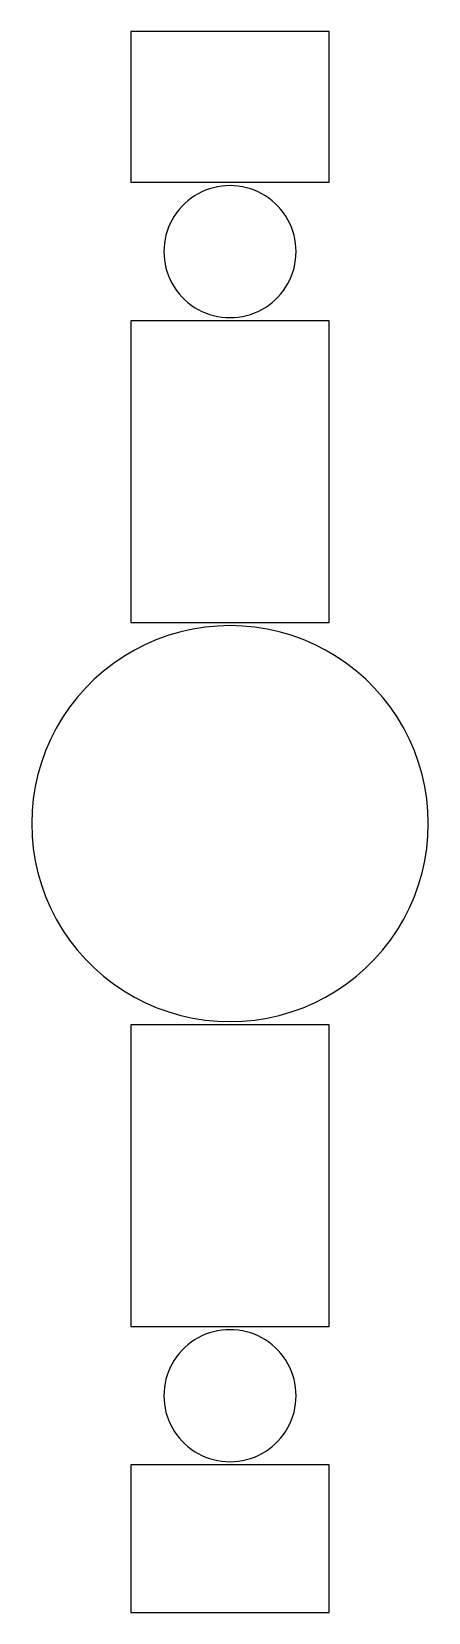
# Model space of a CAD drawing. Header units: metres. Extents: x -3 to 3, y -11.9 to 12.
import ezdxf

# ---------------------------------------------------------------- set-up
doc = ezdxf.new("R2010")
doc.units = ezdxf.units.M

msp = doc.modelspace()

# ---------------------------------------------------------------- linework, layer by layer
for p, q in [((1.5, 12), (-1.5, 12)), ((-1.5, 12), (-1.5, 9.71667)), ((1.5, 9.71667), (1.5, 12)), ((-1.5, 9.71667), (1.5, 9.71667)), ((-0.368124, 9.59644), (-0.425778, 9.57149)), ((-0.309016, 9.61772), (-0.368124, 9.59644)), ((-0.24869, 9.63525), (-0.309016, 9.61772)), ((-0.187381, 9.64895), (-0.24869, 9.63525)), ((-0.125333, 9.65878), (-0.187381, 9.64895)), ((-0.06279, 9.66469), (-0.125333, 9.65878)), ((0, 9.66667), (-0.06279, 9.66469)), ((0.06279, 9.66469), (0, 9.66667)), ((0.125333, 9.65878), (0.06279, 9.66469)), ((0.187381, 9.64895), (0.125333, 9.65878)), ((0.24869, 9.63525), (0.187381, 9.64895)), ((0.309016, 9.61772), (0.24869, 9.63525)), ((0.368124, 9.59644), (0.309016, 9.61772)), ((0.425778, 9.57149), (0.368124, 9.59644)), ((-0.728969, 9.35121), (-0.770513, 9.30409)), ((-0.684546, 9.39563), (-0.728969, 9.35121)), ((-0.637424, 9.43718), (-0.684546, 9.39563)), ((-0.587785, 9.47568), (-0.637424, 9.43718)), ((-0.535827, 9.51099), (-0.587785, 9.47568)), ((-0.481753, 9.54297), (-0.535827, 9.51099)), ((-0.425778, 9.57149), (-0.481753, 9.54297)), ((0.481753, 9.54297), (0.425778, 9.57149)), ((0.535827, 9.51099), (0.481753, 9.54297)), ((0.587785, 9.47568), (0.535827, 9.51099)), ((0.637424, 9.43718), (0.587785, 9.47568)), ((0.684546, 9.39563), (0.637424, 9.43718)), ((0.728969, 9.35121), (0.684546, 9.39563)), ((0.770513, 9.30409), (0.728969, 9.35121)), ((-0.876307, 9.14842), (-0.904826, 9.09245)), ((-0.844327, 9.20249), (-0.876307, 9.14842)), ((-0.809016, 9.25445), (-0.844327, 9.20249)), ((-0.770513, 9.30409), (-0.809016, 9.25445)), ((0.809016, 9.25445), (0.770513, 9.30409)), ((0.844327, 9.20249), (0.809016, 9.25445)), ((0.876307, 9.14842), (0.844327, 9.20249)), ((0.904826, 9.09245), (0.876307, 9.14842)), ((-0.968583, 8.91536), (-0.982286, 8.85405)), ((-0.951056, 8.97568), (-0.968583, 8.91536)), ((-0.929776, 9.03479), (-0.951056, 8.97568)), ((-0.904826, 9.09245), (-0.929776, 9.03479)), ((0.929776, 9.03479), (0.904826, 9.09245)), ((0.951056, 8.97568), (0.929776, 9.03479)), ((0.968583, 8.91536), (0.951056, 8.97568)), ((0.982286, 8.85405), (0.968583, 8.91536)), ((-0.998026, 8.72946), (-1, 8.66667)), ((-1, 8.66667), (-0.998026, 8.60388)), ((-0.992114, 8.792), (-0.998026, 8.72946)), ((-0.982286, 8.85405), (-0.992114, 8.792)), ((0.992114, 8.792), (0.982286, 8.85405)), ((0.998026, 8.72946), (0.992114, 8.792)), ((1, 8.66667), (0.998026, 8.72946)), ((0.998026, 8.60388), (1, 8.66667)), ((-0.998026, 8.60388), (-0.992114, 8.54133)), ((-0.992114, 8.54133), (-0.982286, 8.47929)), ((-0.982286, 8.47929), (-0.968583, 8.41798)), ((-0.968583, 8.41798), (-0.951056, 8.35765)), ((0.951056, 8.35765), (0.968583, 8.41798)), ((0.968583, 8.41798), (0.982286, 8.47929)), ((0.982286, 8.47929), (0.992114, 8.54133)), ((0.992114, 8.54133), (0.998026, 8.60388)), ((-0.951056, 8.35765), (-0.929776, 8.29854)), ((-0.929776, 8.29854), (-0.904826, 8.24089)), ((-0.904826, 8.24089), (-0.876307, 8.18491)), ((-0.876307, 8.18491), (-0.844327, 8.13084)), ((0.844327, 8.13084), (0.876307, 8.18491)), ((0.876307, 8.18491), (0.904826, 8.24089)), ((0.904826, 8.24089), (0.929776, 8.29854)), ((0.929776, 8.29854), (0.951056, 8.35765)), ((-0.844327, 8.13084), (-0.809016, 8.07888)), ((-0.809016, 8.07888), (-0.770513, 8.02924)), ((-0.770513, 8.02924), (-0.728969, 7.98212)), ((-0.728969, 7.98212), (-0.684546, 7.9377)), ((-0.684546, 7.9377), (-0.637424, 7.89615)), ((0.637424, 7.89615), (0.684546, 7.9377)), ((0.684546, 7.9377), (0.728969, 7.98212)), ((0.728969, 7.98212), (0.770513, 8.02924)), ((0.770513, 8.02924), (0.809016, 8.07888)), ((0.809016, 8.07888), (0.844327, 8.13084)), ((-0.637424, 7.89615), (-0.587785, 7.85765)), ((-0.587785, 7.85765), (-0.535827, 7.82234)), ((-0.535827, 7.82234), (-0.481753, 7.79036)), ((-0.481753, 7.79036), (-0.425778, 7.76184)), ((-0.425778, 7.76184), (-0.368124, 7.73689)), ((-0.368124, 7.73689), (-0.309016, 7.71561)), ((-0.309016, 7.71561), (-0.24869, 7.69808)), ((-0.24869, 7.69808), (-0.187381, 7.68438)), ((-0.187381, 7.68438), (-0.125333, 7.67455)), ((-0.125333, 7.67455), (-0.06279, 7.66864)), ((-0.06279, 7.66864), (0, 7.66667)), ((0, 7.66667), (0.06279, 7.66864)), ((0.06279, 7.66864), (0.125333, 7.67455)), ((0.125333, 7.67455), (0.187381, 7.68438)), ((0.187381, 7.68438), (0.24869, 7.69808)), ((0.24869, 7.69808), (0.309016, 7.71561)), ((0.309016, 7.71561), (0.368124, 7.73689)), ((0.368124, 7.73689), (0.425778, 7.76184)), ((0.425778, 7.76184), (0.481753, 7.79036)), ((0.481753, 7.79036), (0.535827, 7.82234)), ((0.535827, 7.82234), (0.587785, 7.85765)), ((0.587785, 7.85765), (0.637424, 7.89615)), ((1.5, 7.61667), (-1.5, 7.61667)), ((-1.5, 7.61667), (-1.5, 3.05)), ((1.5, 3.05), (1.5, 7.61667)), ((-1.5, 3.05), (1.5, 3.05)), ((-0.746069, 2.90575), (-0.927051, 2.85317)), ((-0.562143, 2.94686), (-0.746069, 2.90575)), ((-0.375999, 2.97634), (-0.562143, 2.94686)), ((-0.188371, 2.99408), (-0.375999, 2.97634)), ((0, 3), (-0.188371, 2.99408)), ((0.188371, 2.99408), (0, 3)), ((0.375999, 2.97634), (0.188371, 2.99408)), ((0.562143, 2.94686), (0.375999, 2.97634)), ((0.746069, 2.90575), (0.562143, 2.94686)), ((0.927051, 2.85317), (0.746069, 2.90575)), ((-1.27734, 2.71448), (-1.44526, 2.62892)), ((-1.10437, 2.78933), (-1.27734, 2.71448)), ((-0.927051, 2.85317), (-1.10437, 2.78933)), ((1.10437, 2.78933), (0.927051, 2.85317)), ((1.27734, 2.71448), (1.10437, 2.78933)), ((1.44526, 2.62892), (1.27734, 2.71448)), ((-1.76336, 2.42705), (-1.91227, 2.31154)), ((-1.60748, 2.53298), (-1.76336, 2.42705)), ((-1.44526, 2.62892), (-1.60748, 2.53298)), ((1.60748, 2.53298), (1.44526, 2.62892)), ((1.76336, 2.42705), (1.60748, 2.53298)), ((1.91227, 2.31154), (1.76336, 2.42705)), ((-2.05364, 2.18691), (-2.18691, 2.05364)), ((-1.91227, 2.31154), (-2.05364, 2.18691)), ((2.05364, 2.18691), (1.91227, 2.31154)), ((2.18691, 2.05364), (2.05364, 2.18691)), ((-2.18691, 2.05364), (-2.31154, 1.91227)), ((2.31154, 1.91227), (2.18691, 2.05364)), ((-2.42705, 1.76336), (-2.53298, 1.60748)), ((-2.31154, 1.91227), (-2.42705, 1.76336)), ((2.42705, 1.76336), (2.31154, 1.91227)), ((2.53298, 1.60748), (2.42705, 1.76336)), ((-2.62892, 1.44526), (-2.71448, 1.27734)), ((-2.53298, 1.60748), (-2.62892, 1.44526)), ((2.62892, 1.44526), (2.53298, 1.60748)), ((2.71448, 1.27734), (2.62892, 1.44526)), ((-2.71448, 1.27734), (-2.78933, 1.10437)), ((2.78933, 1.10437), (2.71448, 1.27734)), ((-2.78933, 1.10437), (-2.85317, 0.927051)), ((2.85317, 0.927051), (2.78933, 1.10437)), ((-2.90575, 0.746069), (-2.94686, 0.562143)), ((-2.85317, 0.927051), (-2.90575, 0.746069)), ((2.90575, 0.746069), (2.85317, 0.927051)), ((2.94686, 0.562143), (2.90575, 0.746069)), ((-2.94686, 0.562143), (-2.97634, 0.375999)), ((2.97634, 0.375999), (2.94686, 0.562143)), ((-2.97634, 0.375999), (-2.99408, 0.188371)), ((2.99408, 0.188371), (2.97634, 0.375999)), ((-2.99408, 0.188371), (-3, 0)), ((-3, 0), (-2.99408, -0.188371)), ((3, 0), (2.99408, 0.188371)), ((2.99408, -0.188371), (3, 0)), ((-2.99408, -0.188371), (-2.97634, -0.375999)), ((2.97634, -0.375999), (2.99408, -0.188371)), ((-2.97634, -0.375999), (-2.94686, -0.562143)), ((2.94686, -0.562143), (2.97634, -0.375999)), ((-2.94686, -0.562143), (-2.90575, -0.746069)), ((2.90575, -0.746069), (2.94686, -0.562143)), ((-2.90575, -0.746069), (-2.85317, -0.927051)), ((-2.85317, -0.927051), (-2.78933, -1.10437)), ((2.78933, -1.10437), (2.85317, -0.927051)), ((2.85317, -0.927051), (2.90575, -0.746069)), ((-2.78933, -1.10437), (-2.71448, -1.27734)), ((2.71448, -1.27734), (2.78933, -1.10437)), ((-2.71448, -1.27734), (-2.62892, -1.44526)), ((2.62892, -1.44526), (2.71448, -1.27734)), ((-2.62892, -1.44526), (-2.53298, -1.60748)), ((-2.53298, -1.60748), (-2.42705, -1.76336)), ((2.42705, -1.76336), (2.53298, -1.60748)), ((2.53298, -1.60748), (2.62892, -1.44526)), ((-2.42705, -1.76336), (-2.31154, -1.91227)), ((-2.31154, -1.91227), (-2.18691, -2.05364)), ((2.18691, -2.05364), (2.31154, -1.91227)), ((2.31154, -1.91227), (2.42705, -1.76336)), ((-2.18691, -2.05364), (-2.05364, -2.18691)), ((2.05364, -2.18691), (2.18691, -2.05364)), ((-2.05364, -2.18691), (-1.91227, -2.31154)), ((-1.91227, -2.31154), (-1.76336, -2.42705)), ((1.76336, -2.42705), (1.91227, -2.31154)), ((1.91227, -2.31154), (2.05364, -2.18691)), ((-1.76336, -2.42705), (-1.60748, -2.53298)), ((-1.60748, -2.53298), (-1.44526, -2.62892)), ((-1.44526, -2.62892), (-1.27734, -2.71448)), ((1.27734, -2.71448), (1.44526, -2.62892)), ((1.44526, -2.62892), (1.60748, -2.53298)), ((1.60748, -2.53298), (1.76336, -2.42705)), ((-1.27734, -2.71448), (-1.10437, -2.78933)), ((-1.10437, -2.78933), (-0.927051, -2.85317)), ((-0.927051, -2.85317), (-0.746069, -2.90575)), ((0.746069, -2.90575), (0.927051, -2.85317)), ((0.927051, -2.85317), (1.10437, -2.78933)), ((1.10437, -2.78933), (1.27734, -2.71448)), ((1.5, -3.05), (-1.5, -3.05)), ((-1.5, -3.05), (-1.5, -7.61667)), ((-0.746069, -2.90575), (-0.562143, -2.94686)), ((-0.562143, -2.94686), (-0.375999, -2.97634)), ((-0.375999, -2.97634), (-0.188371, -2.99408)), ((-0.188371, -2.99408), (0, -3)), ((0, -3), (0.188371, -2.99408)), ((0.188371, -2.99408), (0.375999, -2.97634)), ((0.375999, -2.97634), (0.562143, -2.94686)), ((0.562143, -2.94686), (0.746069, -2.90575)), ((1.5, -7.61667), (1.5, -3.05)), ((-1.5, -7.61667), (1.5, -7.61667)), ((-0.637424, -7.89615), (-0.684546, -7.9377)), ((-0.587785, -7.85765), (-0.637424, -7.89615)), ((-0.535827, -7.82234), (-0.587785, -7.85765)), ((-0.481753, -7.79036), (-0.535827, -7.82234)), ((-0.425778, -7.76184), (-0.481753, -7.79036)), ((-0.368124, -7.73689), (-0.425778, -7.76184)), ((-0.309016, -7.71561), (-0.368124, -7.73689)), ((-0.24869, -7.69808), (-0.309016, -7.71561)), ((-0.187381, -7.68438), (-0.24869, -7.69808)), ((-0.125333, -7.67455), (-0.187381, -7.68438)), ((-0.06279, -7.66864), (-0.125333, -7.67455)), ((0, -7.66667), (-0.06279, -7.66864)), ((0.06279, -7.66864), (0, -7.66667)), ((0.125333, -7.67455), (0.06279, -7.66864)), ((0.187381, -7.68438), (0.125333, -7.67455)), ((0.24869, -7.69808), (0.187381, -7.68438)), ((0.309016, -7.71561), (0.24869, -7.69808)), ((0.368124, -7.73689), (0.309016, -7.71561)), ((0.425778, -7.76184), (0.368124, -7.73689)), ((0.481753, -7.79036), (0.425778, -7.76184)), ((0.535827, -7.82234), (0.481753, -7.79036)), ((0.587785, -7.85765), (0.535827, -7.82234)), ((0.637424, -7.89615), (0.587785, -7.85765)), ((0.684546, -7.9377), (0.637424, -7.89615)), ((-0.844327, -8.13084), (-0.876307, -8.18491)), ((-0.809016, -8.07888), (-0.844327, -8.13084)), ((-0.770513, -8.02924), (-0.809016, -8.07888)), ((-0.728969, -7.98212), (-0.770513, -8.02924)), ((-0.684546, -7.9377), (-0.728969, -7.98212)), ((0.728969, -7.98212), (0.684546, -7.9377)), ((0.770513, -8.02924), (0.728969, -7.98212)), ((0.809016, -8.07888), (0.770513, -8.02924)), ((0.844327, -8.13084), (0.809016, -8.07888)), ((0.876307, -8.18491), (0.844327, -8.13084)), ((-0.951056, -8.35765), (-0.968583, -8.41798)), ((-0.929776, -8.29854), (-0.951056, -8.35765)), ((-0.904826, -8.24089), (-0.929776, -8.29854)), ((-0.876307, -8.18491), (-0.904826, -8.24089)), ((0.904826, -8.24089), (0.876307, -8.18491)), ((0.929776, -8.29854), (0.904826, -8.24089)), ((0.951056, -8.35765), (0.929776, -8.29854)), ((0.968583, -8.41798), (0.951056, -8.35765)), ((-0.998026, -8.60388), (-1, -8.66667)), ((-0.992114, -8.54133), (-0.998026, -8.60388)), ((-0.982286, -8.47929), (-0.992114, -8.54133)), ((-0.968583, -8.41798), (-0.982286, -8.47929)), ((0.982286, -8.47929), (0.968583, -8.41798)), ((0.992114, -8.54133), (0.982286, -8.47929)), ((0.998026, -8.60388), (0.992114, -8.54133)), ((1, -8.66667), (0.998026, -8.60388)), ((-1, -8.66667), (-0.998026, -8.72946)), ((-0.998026, -8.72946), (-0.992114, -8.792)), ((-0.992114, -8.792), (-0.982286, -8.85405)), ((-0.982286, -8.85405), (-0.968583, -8.91536)), ((0.968583, -8.91536), (0.982286, -8.85405)), ((0.982286, -8.85405), (0.992114, -8.792)), ((0.992114, -8.792), (0.998026, -8.72946)), ((0.998026, -8.72946), (1, -8.66667)), ((-0.968583, -8.91536), (-0.951056, -8.97568)), ((-0.951056, -8.97568), (-0.929776, -9.03479)), ((-0.929776, -9.03479), (-0.904826, -9.09245)), ((-0.904826, -9.09245), (-0.876307, -9.14842)), ((0.876307, -9.14842), (0.904826, -9.09245)), ((0.904826, -9.09245), (0.929776, -9.03479)), ((0.929776, -9.03479), (0.951056, -8.97568)), ((0.951056, -8.97568), (0.968583, -8.91536)), ((-0.876307, -9.14842), (-0.844327, -9.20249)), ((-0.844327, -9.20249), (-0.809016, -9.25445)), ((-0.809016, -9.25445), (-0.770513, -9.30409)), ((-0.770513, -9.30409), (-0.728969, -9.35121)), ((0.728969, -9.35121), (0.770513, -9.30409)), ((0.770513, -9.30409), (0.809016, -9.25445)), ((0.809016, -9.25445), (0.844327, -9.20249)), ((0.844327, -9.20249), (0.876307, -9.14842)), ((-0.728969, -9.35121), (-0.684546, -9.39563)), ((-0.684546, -9.39563), (-0.637424, -9.43718)), ((-0.637424, -9.43718), (-0.587785, -9.47568)), ((-0.587785, -9.47568), (-0.535827, -9.51099)), ((-0.535827, -9.51099), (-0.481753, -9.54297)), ((-0.481753, -9.54297), (-0.425778, -9.57149)), ((-0.425778, -9.57149), (-0.368124, -9.59644)), ((0.368124, -9.59644), (0.425778, -9.57149)), ((0.425778, -9.57149), (0.481753, -9.54297)), ((0.481753, -9.54297), (0.535827, -9.51099)), ((0.535827, -9.51099), (0.587785, -9.47568)), ((0.587785, -9.47568), (0.637424, -9.43718)), ((0.637424, -9.43718), (0.684546, -9.39563)), ((0.684546, -9.39563), (0.728969, -9.35121)), ((1.5, -9.71667), (-1.5, -9.71667)), ((-1.5, -9.71667), (-1.5, -11.95)), ((-0.368124, -9.59644), (-0.309016, -9.61772)), ((-0.309016, -9.61772), (-0.24869, -9.63525)), ((-0.24869, -9.63525), (-0.187381, -9.64895)), ((-0.187381, -9.64895), (-0.125333, -9.65878)), ((-0.125333, -9.65878), (-0.06279, -9.66469)), ((-0.06279, -9.66469), (0, -9.66667)), ((0, -9.66667), (0.06279, -9.66469)), ((0.06279, -9.66469), (0.125333, -9.65878)), ((0.125333, -9.65878), (0.187381, -9.64895)), ((0.187381, -9.64895), (0.24869, -9.63525)), ((0.24869, -9.63525), (0.309016, -9.61772)), ((0.309016, -9.61772), (0.368124, -9.59644)), ((1.5, -11.95), (1.5, -9.71667)), ((-1.5, -11.95), (1.5, -11.95))]:
    msp.add_line(p, q)

doc.saveas('drawing.dxf')
